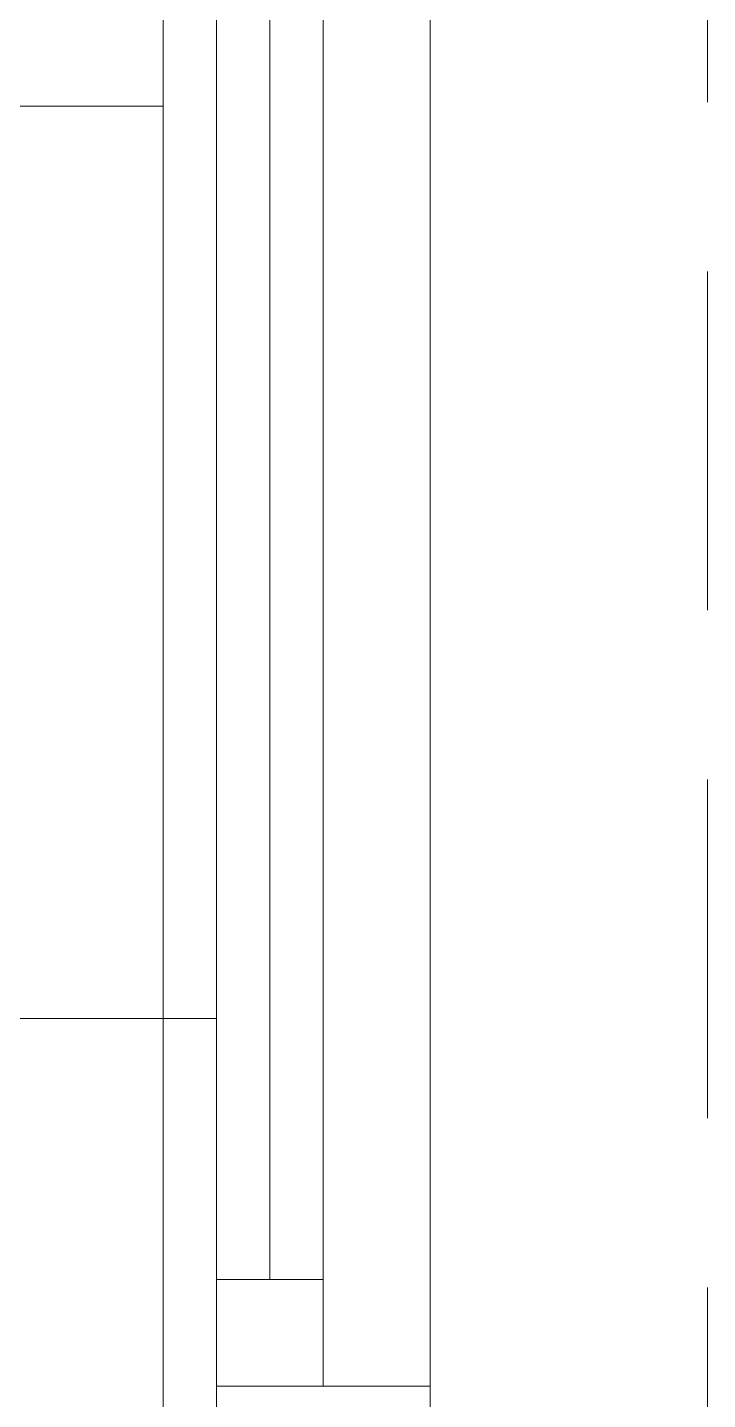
# Model space of a CAD drawing. Header units: inches. Extents: x -246178 to 57169, y -29325 to 19878.
# Drawn here: x 48729 to 49048, y 5821 to 6464 of the extents above; entities that cross this region are included whole.
import ezdxf

# ---------------------------------------------------------------- set-up
doc = ezdxf.new("R2010")
doc.units = ezdxf.units.IN
doc.header["$LTSCALE"] = 25
doc.header["$MEASUREMENT"] = 0
doc.linetypes.add('00-Ground Floor$0$HIDDEN', pattern=[9.525, 6.35, -3.175])
doc.linetypes.add('DASHDOT', pattern=[25.4, 12.7, -6.35, 0, -6.35])
doc.layers.get('0').update_dxf_attribs({"color": 8})
for name, color, linetype, lineweight in [('00-Ground Floor$0$Aluminum', 251, 'Continuous', 5), ('00-Ground Floor$0$Frame', 252, 'Continuous', 9), ('00-Ground Floor$0$LOADING', 253, 'Continuous', 5), ('00-Ground Floor$0$NEW Wall', 166, 'Continuous', 5), ('00-Ground Floor$0$Proj', 251, 'Continuous', 5), ('E-LITE-CLNG-CNDT', 6, 'DASHDOT', 35)]:
    doc.layers.add(name, color=color, linetype=linetype, lineweight=lineweight)

# ---------------------------------------------------------------- blocks, each defined once
blk = doc.blocks.new('00-Ground Floor$0$GF21042A-P')
for p, q in [((1.4, 0), (1.4, 0.75)), ((0, 0), (1.4, 0))]:
    blk.add_line(p, q)
blk = doc.blocks.new('*X66')
at = {"color": 0}
for p, q in [((5, 3), (5, 3)), ((5, 3), (5, 3)), ((5, 3), (5, 3)), ((5, 3), (5, 3)), ((5, 3), (5, 3)), ((5, 3), (5, 3)), ((5, 3), (5, 3)), ((5, 3), (5, 3)), ((5, 3), (5, 3)), ((5, 3), (5, 3)), ((5, 3), (5, 3)), ((5, 3), (5, 3)), ((5, 3), (5, 3)), ((5, 3), (5, 3)), ((5, 3), (5, 3)), ((5, 3), (5, 3)), ((5, 3), (5, 3)), ((5, 3), (5, 3)), ((5, 3), (5, 3)), ((5, 3), (5, 3)), ((5, 3), (5, 3)), ((5, 3), (5, 3)), ((5, 3), (5, 3)), ((5, 3), (5, 3)), ((5, 3), (5, 3)), ((5, 3), (5, 3)), ((5, 3), (5, 3)), ((5, 3), (5, 3)), ((5, 3), (5, 3)), ((5, 3), (5, 3)), ((5, 3), (5, 3)), ((5, 3), (5, 3)), ((5, 3), (5, 3)), ((5, 3), (5, 3)), ((5, 3), (5, 3)), ((5, 3), (5, 3)), ((5, 3), (5, 3)), ((5, 3), (5, 3)), ((5, 3), (5, 3)), ((5, 3), (5, 3)), ((5, 3), (5, 3)), ((5, 3), (5, 3)), ((5, 3), (5, 3)), ((5, 3), (5, 3)), ((5, 3), (5, 3)), ((5, 3), (5, 3)), ((5, 3), (5, 3)), ((5, 3), (5, 3)), ((5, 3), (5, 3)), ((5, 3), (5, 3)), ((5, 3), (5, 3)), ((5, 3), (5, 3)), ((5, 3), (5, 3)), ((5, 3), (5, 3)), ((5, 3), (5, 3)), ((5, 3), (5, 3)), ((5, 3), (5, 3)), ((5, 3), (5, 3)), ((5, 3), (5, 3)), ((5, 3), (5, 3)), ((5, 3), (5, 3)), ((5, 3), (5, 3)), ((5, 3), (5, 3)), ((5, 3), (5, 3)), ((5, 3), (5, 3)), ((5, 3), (5, 3)), ((6, 3), (5, 3)), ((5, 3), (5, 3)), ((6, 3), (5, 3)), ((5, 3), (5, 3)), ((6, 3), (5, 3)), ((5, 3), (5, 3)), ((6, 3), (5, 3)), ((5, 3), (5, 3)), ((5, 3), (5, 3)), ((5, 3), (5, 3)), ((5, 3), (5, 3)), ((5, 3), (5, 3)), ((5, 3), (5, 3)), ((5, 3), (5, 3)), ((5, 3), (5, 3)), ((5, 3), (5, 3)), ((5, 3), (5, 3)), ((5, 3), (5, 3)), ((5, 3), (5, 3)), ((5, 3), (5, 3)), ((5, 3), (5, 3)), ((5, 3), (5, 3)), ((5, 3), (5, 3)), ((5, 3), (5, 3)), ((5, 3), (5, 3)), ((5, 3), (5, 3)), ((5, 3), (5, 3)), ((5, 3), (5, 3)), ((5, 3), (5, 3)), ((5, 3), (5, 3)), ((6, 3), (6, 3)), ((6, 3), (6, 3)), ((6, 3), (6, 3)), ((6, 3), (6, 3)), ((6, 3), (6, 3)), ((6, 3), (6, 3)), ((6, 3), (6, 3)), ((6, 3), (6, 3)), ((6, 3), (6, 3)), ((6, 3), (6, 3)), ((6, 3), (6, 3)), ((6, 3), (6, 3)), ((6, 3), (6, 3)), ((6, 3), (6, 3)), ((6, 3), (6, 3)), ((6, 3), (6, 3)), ((6, 3), (6, 3)), ((6, 3), (6, 3)), ((6, 3), (6, 3)), ((6, 3), (6, 3)), ((6, 3), (6, 3)), ((6, 3), (6, 3)), ((6, 3), (6, 3)), ((6, 3), (6, 3)), ((6, 3), (6, 3)), ((6, 3), (6, 3)), ((6, 3), (6, 3)), ((6, 3), (6, 3)), ((6, 3), (6, 3)), ((6, 3), (6, 3)), ((6, 3), (6, 3)), ((6, 3), (6, 3)), ((6, 3), (6, 3)), ((6, 3), (6, 3)), ((6, 3), (6, 3)), ((6, 3), (6, 3)), ((6, 3), (6, 3)), ((6, 3), (6, 3)), ((6, 3), (6, 3)), ((6, 3), (6, 3)), ((6, 3), (6, 3)), ((6, 3), (6, 3)), ((6, 3), (6, 3)), ((6, 3), (6, 3)), ((6, 3), (6, 3)), ((6, 3), (6, 3)), ((6, 3), (6, 3)), ((6, 3), (6, 3)), ((6, 3), (6, 3)), ((6, 3), (6, 3)), ((6, 3), (6, 3)), ((6, 3), (6, 3)), ((6, 3), (6, 3)), ((6, 3), (6, 3)), ((6, 3), (6, 3)), ((6, 3), (6, 3)), ((6, 3), (6, 3)), ((6, 3), (6, 3)), ((6, 3), (6, 3)), ((6, 3), (6, 3)), ((6, 3), (6, 3)), ((6, 3), (6, 3)), ((6, 3), (6, 3)), ((6, 3), (6, 3)), ((6, 3), (6, 3)), ((6, 3), (6, 3)), ((6, 3), (6, 3)), ((6, 3), (6, 3)), ((6, 3), (6, 3)), ((6, 3), (6, 3)), ((6, 3), (6, 3)), ((6, 3), (6, 3)), ((6, 3), (6, 3)), ((6, 3), (6, 3)), ((6, 3), (6, 3)), ((6, 3), (6, 3)), ((6, 3), (6, 3)), ((6, 3), (6, 3)), ((6, 3), (6, 3)), ((6, 3), (6, 3)), ((6, 3), (6, 3)), ((6, 3), (6, 3)), ((6, 3), (6, 3)), ((6, 3), (6, 3)), ((6, 3), (6, 3)), ((6, 3), (6, 3)), ((6, 3), (6, 3)), ((6, 3), (6, 3)), ((6, 3), (6, 3)), ((6, 3), (6, 3)), ((6, 3), (6, 3)), ((6, 3), (6, 3)), ((6, 3), (6, 3)), ((6, 3), (6, 3)), ((6, 3), (6, 3)), ((6, 3), (6, 3)), ((6, 3), (6, 3)), ((6, 3), (6, 3)), ((6, 3), (6, 3)), ((6, 3), (6, 3)), ((6, 3), (6, 3)), ((6, 3), (6, 3)), ((6, 3), (6, 3)), ((6, 3), (6, 3)), ((6, 3), (6, 3)), ((6, 3), (6, 3)), ((6, 3), (6, 3)), ((6, 3), (6, 3)), ((6, 3), (6, 3)), ((6, 3), (6, 3)), ((6, 3), (6, 3)), ((6, 3), (6, 3)), ((6, 3), (6, 3)), ((6, 3), (6, 3)), ((6, 3), (6, 3)), ((6, 3), (6, 3)), ((6, 3), (6, 3)), ((6, 3), (6, 3)), ((6, 3), (6, 3)), ((6, 3), (6, 3)), ((6, 3), (6, 3)), ((6, 3), (6, 3)), ((6, 3), (6, 3)), ((6, 3), (6, 3)), ((6, 3), (6, 3)), ((6, 3), (6, 3)), ((6, 3), (6, 3)), ((6, 3), (6, 3)), ((6, 3), (6, 3)), ((6, 3), (6, 3)), ((6, 3), (6, 3)), ((6, 3), (6, 3)), ((6, 3), (6, 3)), ((6, 3), (6, 3)), ((6, 3), (6, 3)), ((6, 3), (6, 3)), ((6, 3), (6, 3)), ((6, 3), (6, 3)), ((6, 3), (6, 3)), ((6, 3), (6, 3)), ((6, 3), (6, 3)), ((6, 3), (6, 3)), ((6, 3), (6, 3)), ((6, 3), (6, 3)), ((6, 3), (6, 3)), ((6, 3), (6, 3)), ((6, 3), (6, 3)), ((6, 3), (6, 3)), ((6, 3), (6, 3)), ((6, 3), (6, 3)), ((6, 3), (6, 3)), ((6, 3), (6, 3)), ((6, 3), (6, 3)), ((6, 3), (6, 3)), ((6, 3), (6, 3)), ((6, 3), (6, 3)), ((6, 3), (6, 3)), ((6, 3), (6, 3)), ((6, 3), (6, 3)), ((6, 3), (6, 3)), ((6, 3), (6, 3)), ((6, 3), (6, 3)), ((6, 3), (6, 3)), ((6, 3), (6, 3)), ((6, 3), (6, 3)), ((6, 3), (6, 3)), ((6, 3), (6, 3)), ((6, 3), (6, 3)), ((6, 3), (6, 3)), ((6, 3), (6, 3)), ((6, 3), (6, 3)), ((6, 3), (6, 3)), ((6, 3), (6, 3)), ((6, 3), (6, 3)), ((6, 3), (6, 3)), ((6, 3), (6, 3)), ((6, 3), (6, 3)), ((6, 3), (6, 3)), ((6, 3), (6, 3)), ((6, 3), (6, 3)), ((6, 3), (6, 3)), ((6, 3), (6, 3)), ((6, 3), (6, 3)), ((6, 3), (6, 3)), ((6, 3), (6, 3)), ((6, 3), (6, 3)), ((6, 3), (6, 3)), ((6, 3), (6, 3)), ((6, 3), (6, 3)), ((6, 3), (6, 3)), ((6, 3), (6, 3)), ((6, 3), (6, 3)), ((6, 3), (6, 3)), ((6, 3), (6, 3)), ((6, 3), (6, 3)), ((6, 3), (6, 3)), ((6, 3), (6, 3)), ((6, 3), (6, 3)), ((6, 3), (6, 3)), ((6, 3), (6, 3)), ((6, 3), (6, 3)), ((6, 3), (6, 3)), ((6, 3), (6, 3)), ((6, 3), (6, 3)), ((6, 3), (5, 3)), ((6, 3), (5, 3)), ((6, 3), (5, 3)), ((6, 3), (5, 3)), ((6, 3), (5, 3)), ((6, 3), (6, 3)), ((6, 3), (6, 3)), ((6, 3), (6, 3)), ((6, 3), (6, 3)), ((6, 3), (6, 3)), ((6, 3), (6, 3)), ((6, 3), (6, 3)), ((6, 3), (6, 3)), ((6, 3), (6, 3)), ((6, 3), (6, 3)), ((6, 3), (6, 3)), ((6, 3), (6, 3)), ((6, 3), (6, 3)), ((6, 3), (6, 3)), ((6, 3), (6, 3)), ((6, 3), (6, 3)), ((6, 3), (6, 3)), ((6, 3), (6, 3)), ((6, 3), (6, 3)), ((6, 3), (6, 3)), ((6, 3), (6, 3)), ((6, 3), (6, 3)), ((6, 3), (6, 3)), ((6, 3), (6, 3)), ((6, 3), (6, 3)), ((6, 3), (6, 3)), ((6, 3), (6, 3)), ((6, 3), (6, 3)), ((6, 3), (6, 3)), ((6, 3), (6, 3)), ((6, 3), (6, 3)), ((6, 3), (6, 3)), ((6, 3), (6, 3)), ((6, 3), (6, 3)), ((6, 3), (6, 3)), ((6, 3), (6, 3)), ((6, 3), (6, 3)), ((6, 3), (6, 3)), ((6, 3), (6, 3)), ((6, 3), (6, 3)), ((6, 3), (6, 3)), ((6, 3), (6, 3)), ((6, 3), (6, 3)), ((6, 3), (6, 3)), ((6, 3), (6, 3)), ((6, 3), (6, 3)), ((6, 3), (6, 3)), ((6, 3), (6, 3)), ((6, 3), (6, 3)), ((6, 3), (6, 3)), ((6, 3), (6, 3)), ((6, 3), (6, 3)), ((6, 3), (6, 3)), ((6, 3), (6, 3)), ((6, 3), (6, 3)), ((6, 3), (6, 3)), ((6, 3), (6, 3)), ((6, 3), (6, 3)), ((6, 3), (6, 3)), ((6, 3), (6, 3)), ((6, 3), (6, 3)), ((6, 3), (6, 3)), ((6, 3), (6, 3)), ((6, 3), (6, 3)), ((6, 3), (6, 3)), ((6, 3), (6, 3)), ((6, 3), (6, 3)), ((6, 3), (6, 3)), ((6, 3), (6, 3)), ((6, 3), (6, 3)), ((6, 3), (6, 3)), ((6, 3), (6, 3)), ((6, 3), (6, 3)), ((6, 3), (6, 3)), ((6, 3), (6, 3)), ((6, 3), (6, 3)), ((6, 3), (6, 3)), ((6, 3), (6, 3)), ((6, 3), (6, 3)), ((6, 3), (6, 3)), ((6, 3), (6, 3)), ((6, 3), (6, 3)), ((6, 3), (6, 3)), ((6, 3), (6, 3)), ((6, 3), (6, 3)), ((6, 3), (6, 3)), ((6, 3), (6, 3)), ((6, 3), (6, 3)), ((6, 3), (6, 3)), ((6, 3), (6, 3)), ((6, 3), (6, 3)), ((6, 3), (6, 3)), ((6, 3), (6, 3)), ((6, 3), (6, 3)), ((6, 3), (6, 3)), ((6, 3), (6, 3)), ((6, 3), (6, 3)), ((6, 3), (6, 3)), ((6, 3), (6, 3)), ((6, 3), (6, 3)), ((6, 3), (6, 3)), ((6, 3), (6, 3)), ((6, 3), (6, 3)), ((6, 3), (6, 3)), ((6, 3), (6, 3)), ((6, 3), (6, 3)), ((6, 3), (6, 3)), ((6, 3), (6, 3)), ((6, 3), (6, 3)), ((6, 3), (6, 3)), ((6, 3), (6, 3)), ((6, 3), (6, 3)), ((6, 3), (6, 3)), ((6, 3), (6, 3)), ((6, 3), (6, 3)), ((6, 3), (6, 3)), ((6, 3), (6, 3)), ((6, 3), (6, 3)), ((6, 3), (6, 3)), ((6, 3), (6, 3)), ((6, 3), (6, 3)), ((6, 3), (6, 3)), ((6, 3), (6, 3)), ((6, 3), (6, 3)), ((6, 3), (6, 3)), ((6, 3), (6, 3)), ((6, 3), (6, 3)), ((6, 3), (6, 3)), ((6, 3), (6, 3)), ((6, 3), (6, 3)), ((6, 3), (6, 3)), ((6, 3), (6, 3)), ((6, 3), (6, 3)), ((6, 3), (6, 3)), ((6, 3), (6, 3)), ((6, 3), (6, 3)), ((6, 3), (6, 3)), ((6, 3), (6, 3)), ((6, 3), (6, 3)), ((6, 3), (6, 3)), ((6, 3), (6, 3)), ((6, 3), (6, 3)), ((6, 3), (6, 3)), ((6, 3), (6, 3)), ((6, 3), (6, 3)), ((6, 3), (6, 3)), ((6, 3), (6, 3)), ((6, 3), (6, 3)), ((6, 3), (6, 3)), ((6, 3), (6, 3)), ((6, 3), (6, 3)), ((6, 3), (6, 3)), ((6, 3), (6, 3)), ((6, 3), (6, 3)), ((6, 3), (6, 3)), ((6, 3), (6, 3)), ((6, 3), (6, 3)), ((6, 3), (6, 3)), ((6, 3), (6, 3)), ((6, 3), (6, 3)), ((6, 3), (6, 3)), ((6, 3), (6, 3)), ((6, 3), (6, 3)), ((6, 3), (6, 3)), ((6, 3), (6, 3)), ((6, 3), (6, 3)), ((6, 3), (6, 3)), ((6, 3), (6, 3)), ((6, 3), (6, 3)), ((6, 3), (6, 3)), ((6, 3), (6, 3)), ((6, 3), (6, 3)), ((6, 3), (6, 3)), ((6, 3), (6, 3)), ((6, 3), (6, 3)), ((6, 3), (6, 3)), ((6, 3), (6, 3)), ((6, 3), (6, 3)), ((6, 3), (6, 3)), ((6, 3), (6, 3)), ((6, 3), (6, 3)), ((6, 3), (6, 3)), ((6, 3), (6, 3)), ((6, 3), (6, 3)), ((6, 3), (6, 3)), ((6, 3), (6, 3)), ((6, 3), (6, 3)), ((6, 3), (6, 3)), ((6, 3), (6, 3)), ((6, 3), (6, 3)), ((6, 3), (6, 3)), ((6, 3), (6, 3)), ((6, 3), (6, 3)), ((6, 3), (6, 3)), ((6, 3), (6, 3)), ((6, 3), (6, 3)), ((6, 3), (6, 3)), ((6, 3), (6, 3)), ((6, 3), (6, 3)), ((6, 3), (6, 3)), ((6, 3), (6, 3)), ((6, 3), (6, 3)), ((6, 3), (6, 3)), ((6, 3), (6, 3)), ((6, 3), (6, 3)), ((6, 3), (6, 3)), ((6, 3), (6, 3)), ((6, 3), (6, 3)), ((6, 3), (6, 3)), ((6, 3), (6, 3)), ((6, 3), (6, 3)), ((6, 3), (6, 3)), ((6, 3), (6, 3)), ((6, 3), (6, 3)), ((6, 3), (6, 3)), ((6, 3), (6, 3)), ((6, 3), (6, 3)), ((6, 3), (6, 3)), ((6, 3), (6, 3)), ((6, 3), (6, 3)), ((6, 3), (6, 3)), ((6, 3), (6, 3)), ((6, 3), (6, 3)), ((6, 3), (6, 3)), ((6, 3), (6, 3)), ((6, 3), (6, 3)), ((6, 3), (6, 3)), ((6, 3), (6, 3)), ((6, 3), (6, 3)), ((6, 3), (6, 3)), ((6, 3), (6, 3)), ((6, 3), (6, 3)), ((6, 3), (6, 3)), ((6, 3), (6, 3)), ((6, 3), (6, 3)), ((6, 3), (6, 3)), ((6, 3), (6, 3)), ((6, 3), (6, 3)), ((6, 3), (6, 3)), ((6, 3), (6, 3)), ((6, 3), (6, 3)), ((6, 3), (6, 3)), ((6, 3), (6, 3)), ((6, 3), (6, 3)), ((6, 3), (6, 3)), ((6, 3), (6, 3)), ((6, 3), (6, 3)), ((6, 3), (6, 3)), ((6, 3), (6, 3)), ((6, 3), (6, 3)), ((6, 3), (6, 3)), ((6, 3), (6, 3)), ((6, 3), (6, 3)), ((6, 3), (6, 3)), ((6, 3), (6, 3)), ((6, 3), (6, 3)), ((6, 3), (6, 3)), ((6, 3), (6, 3)), ((6, 3), (6, 3)), ((6, 3), (6, 3)), ((6, 3), (6, 3)), ((6, 3), (6, 3)), ((6, 3), (6, 3)), ((6, 3), (6, 3)), ((6, 3), (6, 3)), ((6, 3), (6, 3)), ((6, 3), (6, 3)), ((6, 3), (6, 3)), ((6, 3), (6, 3)), ((6, 3), (6, 3)), ((6, 3), (6, 3)), ((6, 3), (6, 3)), ((6, 3), (6, 3)), ((6, 3), (6, 3)), ((6, 3), (6, 3)), ((6, 3), (6, 3)), ((6, 3), (6, 3)), ((6, 3), (6, 3)), ((6, 3), (6, 3)), ((6, 3), (6, 3)), ((6, 3), (6, 3)), ((6, 3), (6, 3)), ((6, 3), (6, 3)), ((6, 3), (6, 3)), ((6, 3), (6, 3)), ((6, 3), (6, 3)), ((6, 3), (6, 3)), ((6, 3), (6, 3)), ((6, 3), (6, 3)), ((6, 3), (6, 3)), ((6, 3), (6, 3)), ((6, 3), (6, 3)), ((6, 3), (6, 3)), ((6, 3), (6, 3)), ((6, 3), (6, 3)), ((6, 3), (6, 3)), ((6, 3), (6, 3)), ((6, 3), (6, 3)), ((6, 3), (6, 3)), ((6, 3), (6, 3)), ((6, 3), (6, 3)), ((6, 3), (6, 3)), ((6, 3), (6, 3)), ((6, 3), (6, 3)), ((6, 3), (6, 3)), ((6, 3), (6, 3)), ((6, 3), (6, 3)), ((6, 3), (6, 3)), ((6, 3), (6, 3)), ((6, 3), (6, 3)), ((6, 3), (6, 3)), ((6, 3), (6, 3)), ((6, 3), (6, 3)), ((6, 3), (6, 3)), ((6, 3), (6, 3)), ((6, 3), (6, 3)), ((6, 3), (6, 3))]:
    blk.add_line(p, q, dxfattribs=at)
blk = doc.blocks.new('*X67')
at = {"color": 0}
for p, q in [((13, 1), (13, 1)), ((13, 1), (13, 1)), ((13, 1), (13, 1)), ((13, 1), (13, 1)), ((13, 1), (13, 1)), ((13, 1), (13, 1)), ((13, 1), (13, 1)), ((13, 1), (13, 1)), ((13, 1), (13, 1)), ((13, 1), (13, 1)), ((13, 1), (13, 1)), ((13, 1), (13, 1)), ((13, 1), (13, 1)), ((13, 1), (13, 1)), ((13, 1), (13, 1)), ((13, 1), (14, 1)), ((13, 1), (14, 1)), ((13, 1), (14, 1)), ((13, 1), (13, 1)), ((13, 1), (13, 1)), ((13, 1), (13, 1)), ((13, 1), (13, 1)), ((13, 1), (13, 1)), ((13, 1), (13, 1)), ((13, 1), (13, 1)), ((13, 1), (13, 1)), ((13, 1), (13, 1)), ((13, 1), (13, 1)), ((13, 1), (13, 1)), ((13, 1), (13, 1)), ((13, 1), (13, 1)), ((13, 1), (13, 1)), ((13, 1), (13, 1)), ((13, 1), (13, 1)), ((13, 1), (13, 1)), ((13, 1), (13, 1)), ((13, 1), (13, 1)), ((13, 1), (13, 1)), ((13, 1), (13, 1)), ((13, 1), (13, 1)), ((13, 1), (13, 1)), ((13, 1), (13, 1)), ((13, 1), (13, 1)), ((13, 1), (13, 1)), ((13, 1), (13, 1)), ((13, 1), (13, 1)), ((13, 1), (13, 1)), ((13, 1), (13, 1)), ((13, 1), (13, 1)), ((13, 1), (13, 1)), ((13, 1), (13, 1)), ((13, 1), (13, 1)), ((13, 1), (13, 1)), ((13, 1), (13, 1)), ((13, 1), (13, 1)), ((13, 1), (13, 1)), ((13, 1), (13, 1)), ((13, 1), (13, 1)), ((13, 1), (13, 1)), ((13, 1), (13, 1)), ((13, 1), (13, 1)), ((13, 1), (13, 1)), ((13, 1), (13, 1)), ((13, 1), (13, 1)), ((13, 1), (13, 1)), ((13, 1), (13, 1)), ((13, 1), (13, 1)), ((13, 1), (13, 1)), ((13, 1), (13, 1)), ((13, 1), (13, 1)), ((13, 1), (13, 1)), ((13, 1), (13, 1)), ((13, 1), (13, 1)), ((13, 1), (13, 1)), ((13, 1), (13, 1)), ((13, 1), (13, 1)), ((13, 1), (13, 1)), ((13, 1), (13, 1)), ((13, 1), (13, 1)), ((13, 1), (13, 1)), ((13, 1), (13, 1)), ((13, 1), (13, 1)), ((13, 1), (13, 1)), ((13, 1), (13, 1)), ((13, 1), (13, 1)), ((13, 1), (13, 1)), ((13, 1), (13, 1)), ((13, 1), (13, 1)), ((13, 1), (13, 1)), ((13, 1), (13, 1)), ((13, 1), (13, 1)), ((13, 1), (13, 1)), ((13, 1), (13, 1)), ((13, 1), (13, 1)), ((13, 1), (13, 1)), ((13, 1), (13, 1)), ((13, 1), (13, 1)), ((13, 1), (13, 1)), ((13, 1), (13, 1)), ((13, 1), (13, 1)), ((13, 1), (13, 1)), ((13, 1), (13, 1)), ((13, 1), (13, 1)), ((13, 1), (13, 1)), ((13, 1), (13, 1)), ((13, 1), (13, 1)), ((13, 1), (13, 1)), ((13, 1), (13, 1)), ((13, 1), (13, 1)), ((13, 1), (13, 1)), ((13, 1), (13, 1)), ((13, 1), (13, 1)), ((13, 1), (13, 1)), ((13, 1), (13, 1)), ((13, 1), (13, 1)), ((13, 1), (13, 1)), ((13, 1), (13, 1)), ((13, 1), (13, 1)), ((13, 1), (13, 1)), ((13, 1), (13, 1)), ((13, 1), (13, 1)), ((13, 1), (13, 1)), ((13, 1), (13, 1)), ((13, 1), (14, 1)), ((13, 0), (13, 0)), ((13, 0), (13, 0)), ((13, 0), (13, 0)), ((13, 0), (13, 0)), ((13, 0), (13, 0)), ((13, 0), (13, 0)), ((13, 0), (13, 0)), ((13, 0), (13, 0)), ((13, 0), (13, 0)), ((13, 0), (13, 0)), ((13, 0), (13, 0)), ((13, 0), (13, 0)), ((13, 0), (13, 0)), ((13, 0), (13, 0)), ((13, 0), (13, 0)), ((13, 0), (13, 0)), ((13, 0), (13, 0)), ((13, 0), (13, 0)), ((13, 0), (13, 0)), ((13, 0), (13, 0)), ((13, 0), (13, 0)), ((13, 0), (13, 0)), ((13, 0), (13, 0)), ((13, 0), (13, 0)), ((13, 0), (13, 0)), ((13, 0), (13, 0)), ((13, 0), (13, 0)), ((13, 0), (13, 0)), ((13, 0), (13, 0)), ((13, 0), (13, 0)), ((13, 0), (13, 0)), ((13, 0), (13, 0)), ((13, 0), (13, 0)), ((13, 0), (13, 0)), ((13, 0), (13, 0)), ((13, 0), (13, 0)), ((13, 0), (13, 0)), ((13, 0), (13, 0)), ((13, 0), (13, 0)), ((13, 0), (13, 0)), ((13, 0), (13, 0)), ((13, 0), (13, 0)), ((13, 0), (13, 0)), ((13, 0), (13, 0)), ((13, 0), (13, 0)), ((13, 0), (13, 0)), ((13, 0), (13, 0)), ((13, 0), (13, 0)), ((13, 0), (14, 0)), ((13, 0), (14, 0)), ((13, 0), (13, 0)), ((13, 0), (14, 0)), ((14, 1), (14, 1)), ((14, 1), (14, 1)), ((14, 1), (14, 1)), ((14, 1), (14, 1)), ((14, 1), (14, 1)), ((14, 1), (14, 1)), ((14, 1), (14, 1)), ((14, 1), (14, 1)), ((14, 1), (14, 1)), ((14, 1), (14, 1)), ((14, 1), (14, 1)), ((14, 1), (14, 1)), ((14, 1), (14, 1)), ((14, 1), (14, 1)), ((14, 1), (14, 1)), ((14, 1), (14, 1)), ((14, 1), (14, 1)), ((14, 1), (14, 1)), ((14, 1), (14, 1)), ((14, 1), (14, 1)), ((14, 1), (14, 1)), ((14, 1), (14, 1)), ((14, 1), (14, 1)), ((14, 1), (14, 1)), ((14, 1), (14, 1)), ((14, 1), (14, 1)), ((14, 1), (14, 1)), ((14, 1), (14, 1)), ((14, 1), (14, 1)), ((14, 1), (14, 1)), ((14, 1), (14, 1)), ((14, 1), (14, 1)), ((14, 1), (14, 1)), ((14, 1), (14, 1)), ((14, 1), (14, 1)), ((14, 1), (14, 1)), ((14, 1), (14, 1)), ((14, 1), (14, 1)), ((14, 1), (14, 1)), ((14, 1), (14, 1)), ((14, 1), (14, 1)), ((14, 1), (14, 1)), ((14, 1), (14, 1)), ((14, 1), (14, 1)), ((14, 1), (14, 1)), ((14, 1), (14, 1)), ((14, 1), (14, 1)), ((14, 1), (14, 1)), ((14, 1), (14, 1)), ((14, 1), (14, 1)), ((14, 1), (14, 1)), ((14, 1), (14, 1)), ((14, 1), (14, 1)), ((14, 1), (14, 1)), ((14, 1), (14, 1)), ((14, 1), (14, 1)), ((14, 1), (14, 1)), ((14, 1), (14, 1)), ((14, 1), (14, 1)), ((14, 1), (14, 1)), ((14, 1), (14, 1)), ((14, 1), (14, 1)), ((14, 1), (14, 1)), ((14, 1), (14, 1)), ((14, 1), (14, 1)), ((14, 1), (14, 1)), ((14, 1), (14, 1)), ((14, 1), (14, 1)), ((14, 1), (14, 1)), ((14, 1), (14, 1)), ((14, 1), (14, 1)), ((14, 1), (14, 1)), ((14, 1), (14, 1)), ((14, 1), (14, 1)), ((14, 1), (14, 1)), ((14, 1), (14, 1)), ((14, 1), (14, 1)), ((14, 1), (14, 1)), ((14, 1), (14, 1)), ((14, 1), (14, 1)), ((14, 1), (14, 1)), ((14, 1), (14, 1)), ((14, 1), (14, 1)), ((14, 1), (14, 1)), ((14, 1), (14, 1)), ((14, 1), (14, 1)), ((14, 1), (14, 1)), ((14, 1), (14, 1)), ((14, 1), (14, 1)), ((14, 1), (14, 1)), ((14, 1), (14, 1)), ((14, 1), (14, 1)), ((14, 1), (14, 1)), ((14, 1), (14, 1)), ((14, 0), (14, 0)), ((14, 0), (14, 0)), ((14, 0), (14, 0)), ((14, 0), (14, 0)), ((14, 0), (14, 0)), ((14, 0), (14, 0)), ((14, 0), (14, 0)), ((14, 0), (14, 0)), ((14, 0), (14, 0)), ((14, 0), (14, 0)), ((14, 0), (14, 0)), ((14, 0), (14, 0)), ((14, 0), (14, 0)), ((14, 0), (14, 0)), ((14, 0), (14, 0)), ((14, 0), (14, 0)), ((14, 0), (14, 0)), ((14, 0), (14, 0)), ((14, 0), (14, 0)), ((14, 0), (14, 0)), ((14, 0), (14, 0)), ((14, 0), (14, 0)), ((14, 0), (14, 0)), ((14, 0), (14, 0)), ((14, 0), (14, 0)), ((14, 0), (14, 0)), ((14, 0), (14, 0)), ((14, 0), (14, 0)), ((14, 0), (14, 0)), ((14, 0), (14, 0)), ((14, 0), (14, 0)), ((14, 0), (14, 0)), ((14, 0), (14, 0)), ((14, 0), (14, 0)), ((14, 0), (14, 0)), ((14, 0), (14, 0)), ((14, 0), (14, 0)), ((14, 0), (14, 0)), ((14, 0), (14, 0)), ((14, 0), (14, 0)), ((14, 0), (14, 0)), ((14, 0), (14, 0)), ((14, 0), (14, 0)), ((14, 0), (14, 0)), ((14, 0), (14, 0)), ((14, 0), (14, 0)), ((14, 0), (14, 0)), ((14, 0), (14, 0)), ((13, 0), (13, 0)), ((13, 0), (14, 0)), ((13, 0), (13, 0)), ((13, 0), (14, 0)), ((13, 0), (13, 0)), ((13, 0), (14, 0)), ((13, 0), (13, 0)), ((13, 0), (13, 0)), ((13, 0), (13, 0)), ((13, 0), (13, 0)), ((13, 0), (14, 0)), ((13, 0), (13, 0)), ((13, 0), (14, 0)), ((13, 0), (13, 0)), ((13, 0), (14, 0)), ((13, 0), (13, 0)), ((13, 0), (14, 0)), ((13, 0), (13, 0)), ((13, 0), (14, 0)), ((13, 0), (13, 0)), ((13, 0), (14, 0)), ((13, 0), (13, 0)), ((13, 0), (14, 0)), ((13, 0), (13, 0)), ((13, 0), (13, 0)), ((13, 0), (13, 0)), ((13, 0), (14, 0)), ((13, 0), (13, 0)), ((13, 0), (14, 0)), ((13, 0), (13, 0)), ((13, 0), (14, 0)), ((13, 0), (13, 0)), ((13, 0), (14, 0)), ((13, 0), (13, 0)), ((13, 0), (13, 0)), ((13, 0), (13, 0)), ((13, 0), (13, 0)), ((13, 0), (13, 0)), ((13, 0), (13, 0)), ((13, 0), (13, 0)), ((13, 0), (13, 0)), ((13, 0), (13, 0)), ((13, 0), (13, 0)), ((13, 0), (13, 0)), ((13, 0), (13, 0)), ((13, 0), (13, 0)), ((13, 0), (13, 0)), ((13, 0), (13, 0)), ((13, 0), (13, 0)), ((13, 0), (13, 0)), ((13, 0), (13, 0)), ((13, 0), (13, 0)), ((13, 0), (13, 0)), ((13, 0), (13, 0)), ((13, 0), (13, 0)), ((13, 0), (13, 0)), ((13, 0), (13, 0)), ((13, 0), (13, 0)), ((13, 0), (13, 0)), ((13, 0), (13, 0)), ((13, 0), (13, 0)), ((13, 0), (13, 0)), ((13, 0), (13, 0)), ((13, 0), (13, 0)), ((13, -1), (13, -1)), ((13, -1), (13, -1)), ((13, -1), (13, -1)), ((13, -1), (13, -1)), ((13, -1), (13, -1)), ((13, -1), (14, -1)), ((13, -1), (13, -1)), ((14, 0), (14, 0)), ((14, 0), (14, 0)), ((14, 0), (14, 0)), ((14, 0), (14, 0)), ((14, 0), (14, 0)), ((14, 0), (14, 0)), ((14, 0), (14, 0)), ((14, 0), (14, 0)), ((14, 0), (14, 0)), ((14, 0), (14, 0)), ((14, 0), (14, 0)), ((14, 0), (14, 0)), ((14, 0), (14, 0)), ((14, 0), (14, 0)), ((14, 0), (14, 0)), ((13, 0), (14, 0)), ((14, 0), (14, 0)), ((14, 0), (14, 0)), ((14, 0), (14, 0)), ((14, 0), (14, 0)), ((14, 0), (14, 0)), ((14, 0), (14, 0)), ((14, 0), (14, 0)), ((14, 0), (14, 0)), ((14, 0), (14, 0)), ((14, 0), (14, 0)), ((14, 0), (14, 0)), ((14, 0), (14, 0)), ((14, 0), (14, 0)), ((14, 0), (14, 0)), ((14, 0), (14, 0)), ((14, 0), (14, 0)), ((14, 0), (14, 0)), ((14, 0), (14, 0)), ((14, 0), (14, 0)), ((14, 0), (14, 0)), ((14, 0), (14, 0)), ((14, 0), (14, 0)), ((14, 0), (14, 0)), ((14, 0), (14, 0)), ((14, 0), (14, 0)), ((14, 0), (14, 0)), ((14, 0), (14, 0)), ((14, 0), (14, 0)), ((14, 0), (14, 0)), ((14, 0), (14, 0)), ((14, 0), (14, 0)), ((14, 0), (14, 0)), ((14, 0), (14, 0)), ((14, 0), (14, 0)), ((14, -1), (14, -1)), ((14, -1), (14, -1)), ((14, -1), (14, -1)), ((14, -1), (14, -1)), ((14, -1), (14, -1))]:
    blk.add_line(p, q, dxfattribs=at)
blk = doc.blocks.new('00-Ground Floor$0$GF21046-P')
for p, q in [((0.4, 0.45), (-0.4, 0.45)), ((0.4, 0), (0.4, 0.45))]:
    blk.add_line(p, q)
for points in [[(0.4, 0.45), (0.4, 0.45), (0.4, 0.45), (0.4, 0.45), (0.4, 0.45), (0.4, 0.45), (0.4, 0.45), (0.4, 0.45), (0.4, 0.45), (0.4, 0.45), (0.4, 0.45), (0.4, 0.45), (0.4, 0.45), (0.4, 0.45), (0.4, 0.45), (0.4, 0.45), (0.4, 0.45), (0.4, 0.45), (0.4, 0.45), (0.4, 0.45), (0.4, 0.45), (0.4, 0.45), (0.4, 0.45), (0.4, 0.45), (0.4, 0.45), (0.4, 0.45), (0.4, 0.45), (0.4, 0.45), (0.4, 0.45), (0.4, 0.45), (0.4, 0.45), (0.4, 0.45), (0.4, 0.45), (0.4, 0.45), (0.4, 0.45), (0.4, 0.45), (0.4, 0.45), (0.4, 0.45), (0.4, 0.45), (0.4, 0.45), (0.4, 0.45), (0.4, 0.45), (0.4, 0.45), (0.4, 0.45), (0.4, 0.45), (0.4, 0.45), (0.4, 0.45), (0.4, 0.45), (0.4, 0.45), (0.4, 0.45), (0.4, 0.45), (0.4, 0.45), (0.4, 0.45), (0.4, 0.45), (0.4, 0.45), (0.4, 0.45), (0.4, 0.45), (0.4, 0.45), (0.4, 0.45), (0.4, 0.45), (0.4, 0.45), (0.4, 0.45), (0.4, 0.45), (0.4, 0.45), (0.4, 0.45), (0.4, 0.45), (0.4, 0.45), (0.4, 0.45), (0.4, 0.45), (0.4, 0.45), (0.4, 0.45), (0.4, 0.45), (0.4, 0.45), (0.4, 0.45), (0.4, 0.45), (0.4, 0.45), (0.4, 0.45), (0.4, 0.45), (0.4, 0.45), (0.4, 0.45), (0.4, 0.45), (0.4, 0.45), (0.4, 0.45), (0.4, 0.45), (0.4, 0.45), (0.4, 0.45), (0.4, 0.45), (0.4, 0.45), (0.4, 0.45), (0.4, 0.45), (0.4, 0.45), (0.4, 0.45), (0.4, 0.45), (0.4, 0.45), (0.4, 0.45), (0.4, 0.45), (0.4, 0.45), (0.4, 0.45), (0.4, 0.45), (0.4, 0.45), (0.4, 0.45), (0.4, 0.45), (0.4, 0.45), (0.4, 0.45), (0.4, 0.45), (0.4, 0.45), (0.4, 0.45), (0.4, 0.45), (0.4, 0.45), (0.4, 0.45), (0.4, 0.45), (0.4, 0.45), (0.4, 0.45), (0.4, 0.45), (0.4, 0.45), (0.4, 0.45), (0.4, 0.45), (0.4, 0.45), (0.4, 0.45), (0.4, 0.45), (0.4, 0.45), (0.4, 0.45), (0.4, 0.45), (0.4, 0.45), (0.4, 0.45), (0.4, 0.45), (0.4, 0.45), (0.4, 0.45), (0.4, 0.45), (0.4, 0.45), (0.4, 0.45), (0.4, 0.45), (0.4, 0.45), (0.4, 0.45), (0.4, 0.45), (0.4, 0.45), (0.4, 0.45), (0.4, 0.45), (0.4, 0.45), (0.4, 0.45), (0.4, 0.45), (0.4, 0.45), (0.4, 0.45), (0.4, 0.45), (0.4, 0.45), (0.4, 0.45), (0.4, 0.45), (0.4, 0.45), (0.4, 0.45), (0.4, 0.45), (0.4, 0.45), (0.4, 0.45), (0.4, 0.45), (0.4, 0.45), (0.4, 0.45), (0.4, 0.45), (0.4, 0.45), (0.4, 0.45), (0.4, 0.45), (0.4, 0.45), (0.4, 0.45), (0.4, 0.45), (0.4, 0.45), (0.4, 0.45), (0.4, 0.45), (0.4, 0.45), (0.4, 0.45), (0.4, 0.45), (0.4, 0.45), (0.4, 0.45), (0.4, 0.45), (0.4, 0.45), (0.4, 0.45), (0.4, 0.45), (0.4, 0.45), (0.4, 0.45), (0.4, 0.45), (0.4, 0.45), (0.4, 0.45), (0.4, 0.45), (0.4, 0.45), (0.4, 0.45), (0.4, 0.45), (0.4, 0.45), (0.4, 0.45), (0.4, 0.45), (0.4, 0.45), (0.4, 0.45), (0.4, 0.45), (0.4, 0.45), (0.4, 0.45), (0.4, 0.45), (0.4, 0.45), (0.4, 0.45), (0.4, 0.45), (0.4, 0.45), (0.4, 0.45), (0.4, 0.45), (0.4, 0.45), (0.4, 0.45), (0.4, 0.45), (0.4, 0.45), (0.4, 0.45), (0.4, 0.45), (0.4, 0.45), (0.4, 0.45), (0.4, 0.45), (0.4, 0.45), (0.4, 0.45), (0.4, 0.45), (0.4, 0.45), (0.4, 0.45), (0.4, 0.45), (0.4, 0.45), (0.4, 0.45), (0.4, 0.45), (0.4, 0.45), (0.4, 0.45), (0.4, 0.45)], [(0.4, 0.45), (0.4, 0.45), (0.4, 0.45), (0.4, 0.45), (0.4, 0.45), (0.4, 0.45), (0.4, 0.45), (0.4, 0.45), (0.4, 0.45), (0.4, 0.45), (0.4, 0.45), (0.4, 0.45), (0.4, 0.45), (0.4, 0.45), (0.4, 0.45), (0.4, 0.45), (0.4, 0.45), (0.4, 0.45), (0.4, 0.45), (0.4, 0.45), (0.4, 0.45), (0.4, 0.45), (0.4, 0.45), (0.4, 0.45), (0.4, 0.45), (0.4, 0.45), (0.4, 0.45), (0.4, 0.45), (0.4, 0.45), (0.4, 0.45), (0.4, 0.45), (0.4, 0.45), (0.4, 0.45), (0.4, 0.45), (0.4, 0.45), (0.4, 0.45), (0.4, 0.45), (0.4, 0.45), (0.4, 0.45), (0.4, 0.45), (0.4, 0.45), (0.4, 0.45), (0.4, 0.45), (0.4, 0.45), (0.4, 0.45), (0.4, 0.45), (0.4, 0.45), (0.4, 0.45), (0.4, 0.45), (0.4, 0.45), (0.4, 0.45), (0.4, 0.45), (0.4, 0.45), (0.4, 0.45), (0.4, 0.45), (0.4, 0.45), (0.4, 0.45), (0.4, 0.45), (0.4, 0.45), (0.4, 0.45), (0.4, 0.45), (0.4, 0.45), (0.4, 0.45), (0.4, 0.45), (0.4, 0.45), (0.4, 0.45), (0.4, 0.45), (0.4, 0.45), (0.4, 0.45), (0.4, 0.45), (0.4, 0.45), (0.4, 0.45), (0.4, 0.45), (0.4, 0.45), (0.4, 0.45), (0.4, 0.45), (0.4, 0.45), (0.4, 0.45), (0.4, 0.45), (0.4, 0.45), (0.4, 0.45), (0.4, 0.45), (0.4, 0.45), (0.4, 0.45), (0.4, 0.45), (0.4, 0.45), (0.4, 0.45), (0.4, 0.45), (0.4, 0.45), (0.4, 0.45), (0.4, 0.45), (0.4, 0.45), (0.4, 0.45), (0.4, 0.45), (0.4, 0.45), (0.4, 0.45), (0.4, 0.45), (0.4, 0.45), (0.4, 0.45), (0.4, 0.45), (0.4, 0.45), (0.4, 0.45), (0.4, 0.45), (0.4, 0.45), (0.4, 0.45), (0.4, 0.45), (0.4, 0.45), (0.4, 0.45), (0.4, 0.45), (0.4, 0.45), (0.4, 0.45), (0.4, 0.45), (0.4, 0.45), (0.4, 0.45), (0.4, 0.45), (0.4, 0.45), (0.4, 0.45), (0.4, 0.45), (0.4, 0.45), (0.4, 0.45), (0.4, 0.45), (0.4, 0.45), (0.4, 0.45), (0.4, 0.45), (0.4, 0.45), (0.4, 0.45), (0.4, 0.45), (0.4, 0.45), (0.4, 0.45), (0.4, 0.45), (0.4, 0.45), (0.4, 0.45), (0.4, 0.45), (0.4, 0.45), (0.4, 0.45), (0.4, 0.45), (0.4, 0.45), (0.4, 0.45), (0.4, 0.45), (0.4, 0.45), (0.4, 0.45), (0.4, 0.45), (0.4, 0.45), (0.4, 0.45), (0.4, 0.45), (0.4, 0.45), (0.4, 0.45), (0.4, 0.45), (0.4, 0.45), (0.4, 0.45), (0.4, 0.45), (0.4, 0.45), (0.4, 0.45), (0.4, 0.45), (0.4, 0.45), (0.4, 0.45), (0.4, 0.45), (0.4, 0.45), (0.4, 0.45), (0.4, 0.45), (0.4, 0.45), (0.4, 0.45), (0.4, 0.45), (0.4, 0.45), (0.4, 0.45), (0.4, 0.45), (0.4, 0.45), (0.4, 0.45), (0.4, 0.45), (0.4, 0.45), (0.4, 0.45), (0.4, 0.45), (0.4, 0.45), (0.4, 0.45), (0.4, 0.45), (0.4, 0.45), (0.4, 0.45), (0.4, 0.45), (0.4, 0.45), (0.4, 0.45), (0.4, 0.45), (0.4, 0.45), (0.4, 0.45), (0.4, 0.45), (0.4, 0.45), (0.4, 0.45), (0.4, 0.45), (0.4, 0.45), (0.4, 0.45), (0.4, 0.45), (0.4, 0.45), (0.4, 0.45), (0.4, 0.45), (0.4, 0.45), (0.4, 0.45), (0.4, 0.45), (0.4, 0.45), (0.4, 0.45), (0.4, 0.45), (0.4, 0.45), (0.4, 0.45), (0.4, 0.45), (0.4, 0.45), (0.4, 0.45), (0.4, 0.45), (0.4, 0.45), (0.4, 0.45), (0.4, 0.45), (0.4, 0.45), (0.4, 0.45), (0.4, 0.45), (0.4, 0.45), (0.4, 0.45), (0.4, 0.45)], [(0.4, 0.45), (0.4, 0.45), (0.4, 0.45), (0.4, 0.45), (0.4, 0.45), (0.4, 0.45), (0.4, 0.45), (0.4, 0.45), (0.4, 0.45), (0.4, 0.45), (0.4, 0.45), (0.4, 0.45), (0.4, 0.45), (0.4, 0.45), (0.4, 0.45), (0.4, 0.45), (0.4, 0.45), (0.4, 0.45), (0.4, 0.45), (0.4, 0.45), (0.4, 0.45), (0.4, 0.45), (0.4, 0.45), (0.4, 0.45), (0.4, 0.45), (0.4, 0.45), (0.4, 0.45), (0.4, 0.45), (0.4, 0.45), (0.4, 0.45), (0.4, 0.45), (0.4, 0.45), (0.4, 0.45), (0.4, 0.45), (0.4, 0.45), (0.4, 0.45), (0.4, 0.45), (0.4, 0.45), (0.4, 0.45), (0.4, 0.45), (0.4, 0.45), (0.4, 0.45), (0.4, 0.45), (0.4, 0.45), (0.4, 0.45), (0.4, 0.45), (0.4, 0.45), (0.4, 0.45), (0.4, 0.45), (0.4, 0.45), (0.4, 0.45), (0.4, 0.45), (0.4, 0.45), (0.4, 0.45), (0.4, 0.45), (0.4, 0.45), (0.4, 0.45), (0.4, 0.45), (0.4, 0.45), (0.4, 0.45), (0.4, 0.45), (0.4, 0.45), (0.4, 0.45), (0.4, 0.45), (0.4, 0.45), (0.4, 0.45), (0.4, 0.45), (0.4, 0.45), (0.4, 0.45), (0.4, 0.45), (0.4, 0.45), (0.4, 0.45), (0.4, 0.45), (0.4, 0.45), (0.4, 0.45), (0.4, 0.45), (0.4, 0.45), (0.4, 0.45), (0.4, 0.45), (0.4, 0.45), (0.4, 0.45), (0.4, 0.45), (0.4, 0.45), (0.4, 0.45), (0.4, 0.45), (0.4, 0.45), (0.4, 0.45), (0.4, 0.45), (0.4, 0.45), (0.4, 0.45), (0.4, 0.45), (0.4, 0.45), (0.4, 0.45), (0.4, 0.45), (0.4, 0.45), (0.4, 0.45), (0.4, 0.45), (0.4, 0.45), (0.4, 0.45), (0.4, 0.45), (0.4, 0.45), (0.4, 0.45), (0.4, 0.45), (0.4, 0.45), (0.4, 0.45), (0.4, 0.45), (0.4, 0.45), (0.4, 0.45), (0.4, 0.45), (0.4, 0.45), (0.4, 0.45), (0.4, 0.45), (0.4, 0.45), (0.4, 0.45), (0.4, 0.45), (0.4, 0.45), (0.4, 0.45), (0.4, 0.45), (0.4, 0.45), (0.4, 0.45), (0.4, 0.45), (0.4, 0.45), (0.4, 0.45), (0.4, 0.45), (0.4, 0.45), (0.4, 0.45), (0.4, 0.45), (0.4, 0.45), (0.4, 0.45), (0.4, 0.45), (0.4, 0.45), (0.4, 0.45), (0.4, 0.45), (0.4, 0.45), (0.4, 0.45), (0.4, 0.45), (0.4, 0.45), (0.4, 0.45), (0.4, 0.45), (0.4, 0.45), (0.4, 0.45), (0.4, 0.45), (0.4, 0.45), (0.4, 0.45), (0.4, 0.45), (0.4, 0.45), (0.4, 0.45), (0.4, 0.45), (0.4, 0.45), (0.4, 0.45), (0.4, 0.45), (0.4, 0.45), (0.4, 0.45), (0.4, 0.45), (0.4, 0.45), (0.4, 0.45), (0.4, 0.45), (0.4, 0.45), (0.4, 0.45), (0.4, 0.45), (0.4, 0.45), (0.4, 0.45), (0.4, 0.45), (0.4, 0.45), (0.4, 0.45), (0.4, 0.45), (0.4, 0.45), (0.4, 0.45), (0.4, 0.45), (0.4, 0.45), (0.4, 0.45), (0.4, 0.45), (0.4, 0.45), (0.4, 0.45), (0.4, 0.45), (0.4, 0.45), (0.4, 0.45), (0.4, 0.45), (0.4, 0.45), (0.4, 0.45), (0.4, 0.45), (0.4, 0.45), (0.4, 0.45), (0.4, 0.45), (0.4, 0.45), (0.4, 0.45), (0.4, 0.45), (0.4, 0.45), (0.4, 0.45), (0.4, 0.45), (0.4, 0.45), (0.4, 0.45), (0.4, 0.45), (0.4, 0.45), (0.4, 0.45), (0.4, 0.45), (0.4, 0.45), (0.4, 0.45), (0.4, 0.45), (0.4, 0.45), (0.4, 0.45), (0.4, 0.45), (0.4, 0.45), (0.4, 0.45), (0.4, 0.45), (0.4, 0.45), (0.4, 0.45), (0.4, 0.45), (0.4, 0.45), (0.4, 0.45), (0.4, 0.45), (0.4, 0.45), (0.4, 0.45), (0.4, 0.45), (0.4, 0.45), (0.4, 0.45), (0.4, 0.45), (0.4, 0.45), (0.4, 0.45), (0.4, 0.45), (0.4, 0.45), (0.4, 0.45), (0.4, 0.45), (0.4, 0.45), (0.4, 0.45), (0.4, 0.45), (0.4, 0.45), (0.4, 0.45), (0.4, 0.45), (0.4, 0.45), (0.4, 0.45), (0.4, 0.45), (0.4, 0.45), (0.4, 0.45), (0.4, 0.45), (0.4, 0.45), (0.4, 0.45), (0.4, 0.45), (0.4, 0.45), (0.4, 0.45), (0.4, 0.45), (0.4, 0.45), (0.4, 0.45), (0.4, 0.45), (0.4, 0.45), (0.4, 0.45), (0.4, 0.45), (0.4, 0.45), (0.4, 0.45), (0.4, 0.45), (0.4, 0.45), (0.4, 0.45), (0.4, 0.45), (0.4, 0.45), (0.4, 0.45), (0.4, 0.45), (0.4, 0.45), (0.4, 0.45), (0.4, 0.45), (0.4, 0.45), (0.4, 0.45), (0.4, 0.45), (0.4, 0.45), (0.4, 0.45), (0.4, 0.45), (0.4, 0.45), (0.4, 0.45), (0.4, 0.45), (0.4, 0.45), (0.4, 0.45), (0.4, 0.45), (0.4, 0.45), (0.4, 0.45), (0.4, 0.45), (0.4, 0.45), (0.4, 0.45), (0.4, 0.45)]]:
    blk.add_lwpolyline(points, close=True)
at = {"layer": '00-Ground Floor$0$NEW Wall', "color": 8, "linetype": 'Continuous'}
for points in [[(0.4, 0.45), (0.4, 0.45), (0.4, 0.45), (0.4, 0.45), (0.4, 0.45), (0.4, 0.45), (0.4, 0.45), (0.4, 0.45), (0.4, 0.45)], [(0.4, 0.45), (0.4, 0.45), (0.4, 0.45), (0.4, 0.45), (0.4, 0.45), (0.4, 0.45), (0.4, 0.45), (0.4, 0.45), (0.4, 0.45), (0.4, 0.45)], [(0.4, 0.45), (0.4, 0.45), (0.4, 0.45), (0.4, 0.45), (0.4, 0.45), (0.4, 0.45), (0.4, 0.45), (0.4, 0.45), (0.4, 0.45), (0.4, 0.45), (0.4, 0.45), (0.4, 0.45), (0.4, 0.45), (0.4, 0.45), (0.4, 0.45), (0.4, 0.45), (0.4, 0.45), (0.4, 0.45)], [(0.4, 0.45), (0.4, 0.45), (0.4, 0.45), (0.4, 0.45), (0.4, 0.45), (0.4, 0.45), (0.4, 0.45)], [(0.4, 0.45), (0.4, 0.45), (0.4, 0.45), (0.4, 0.45), (0.4, 0.45), (0.4, 0.45), (0.4, 0.45), (0.4, 0.45)], [(0.4, 0.45), (0.4, 0.45), (0.4, 0.45), (0.4, 0.45), (0.4, 0.45), (0.4, 0.45), (0.4, 0.45), (0.4, 0.45), (0.4, 0.45), (0.4, 0.45), (0.4, 0.45), (0.4, 0.45)], [(0.4, 0.45), (0.4, 0.45), (0.4, 0.45), (0.4, 0.45), (0.4, 0.45), (0.4, 0.45), (0.4, 0.45), (0.4, 0.45), (0.4, 0.45), (0.4, 0.45)], [(0.4, 0.45), (0.4, 0.45), (0.4, 0.45), (0.4, 0.45), (0.4, 0.45), (0.4, 0.45), (0.4, 0.45), (0.4, 0.45), (0.4, 0.45), (0.4, 0.45), (0.4, 0.45), (0.4, 0.45), (0.4, 0.45), (0.4, 0.45), (0.4, 0.45)], [(0.4, 0.45), (0.4, 0.45), (0.4, 0.45), (0.4, 0.45), (0.4, 0.45), (0.4, 0.45), (0.4, 0.45), (0.4, 0.45), (0.4, 0.45), (0.4, 0.45)], [(0.4, 0.45), (0.4, 0.45), (0.4, 0.45), (0.4, 0.45), (0.4, 0.45), (0.4, 0.45), (0.4, 0.45), (0.4, 0.45), (0.4, 0.45), (0.4, 0.45)], [(0.4, 0.45), (0.4, 0.45), (0.4, 0.45), (0.4, 0.45), (0.4, 0.45), (0.4, 0.45), (0.4, 0.45), (0.4, 0.45), (0.4, 0.45), (0.4, 0.45), (0.4, 0.45), (0.4, 0.45), (0.4, 0.45), (0.4, 0.45), (0.4, 0.45), (0.4, 0.45), (0.4, 0.45), (0.4, 0.45), (0.4, 0.45), (0.4, 0.45), (0.4, 0.45), (0.4, 0.45), (0.4, 0.45), (0.4, 0.45), (0.4, 0.45), (0.4, 0.45), (0.4, 0.45), (0.4, 0.45), (0.4, 0.45), (0.4, 0.45), (0.4, 0.45), (0.4, 0.45), (0.4, 0.45), (0.4, 0.45), (0.4, 0.45), (0.4, 0.45), (0.4, 0.45), (0.4, 0.45), (0.4, 0.45), (0.4, 0.45), (0.4, 0.45), (0.4, 0.45), (0.4, 0.45), (0.4, 0.45), (0.4, 0.45), (0.4, 0.45), (0.4, 0.45), (0.4, 0.45), (0.4, 0.45), (0.4, 0.45), (0.4, 0.45), (0.4, 0.45), (0.4, 0.45), (0.4, 0.45), (0.4, 0.45), (0.4, 0.45), (0.4, 0.45), (0.4, 0.45), (0.4, 0.45), (0.4, 0.45), (0.4, 0.45), (0.4, 0.45), (0.4, 0.45), (0.4, 0.45), (0.4, 0.45), (0.4, 0.45), (0.4, 0.45), (0.4, 0.45), (0.4, 0.45), (0.4, 0.45), (0.4, 0.45), (0.4, 0.45), (0.4, 0.45), (0.4, 0.45), (0.4, 0.45), (0.4, 0.45), (0.4, 0.45), (0.4, 0.45), (0.4, 0.45), (0.4, 0.45), (0.4, 0.45), (0.4, 0.45), (0.4, 0.45), (0.4, 0.45), (0.4, 0.45), (0.4, 0.45), (0.4, 0.45), (0.4, 0.45), (0.4, 0.45), (0.4, 0.45), (0.4, 0.45), (0.4, 0.45), (0.4, 0.45), (0.4, 0.45), (0.4, 0.45), (0.4, 0.45), (0.4, 0.45), (0.4, 0.45), (0.4, 0.45), (0.4, 0.45), (0.4, 0.45), (0.4, 0.45), (0.4, 0.45), (0.4, 0.45), (0.4, 0.45), (0.4, 0.45), (0.4, 0.45), (0.4, 0.45), (0.4, 0.45), (0.4, 0.45), (0.4, 0.45)], [(0.4, 0.45), (0.4, 0.45), (0.4, 0.45), (0.4, 0.45), (0.4, 0.45), (0.4, 0.45), (0.4, 0.45)], [(0.4, 0.45), (0.4, 0.45), (0.4, 0.45), (0.4, 0.45), (0.4, 0.45), (0.4, 0.45), (0.4, 0.45), (0.4, 0.45), (0.4, 0.45), (0.4, 0.45), (0.4, 0.45), (0.4, 0.45), (0.4, 0.45), (0.4, 0.45), (0.4, 0.45), (0.4, 0.45), (0.4, 0.45), (0.4, 0.45), (0.4, 0.45), (0.4, 0.45), (0.4, 0.45), (0.4, 0.45), (0.4, 0.45), (0.4, 0.45), (0.4, 0.45), (0.4, 0.45), (0.4, 0.45), (0.4, 0.45), (0.4, 0.45), (0.4, 0.45), (0.4, 0.45), (0.4, 0.45), (0.4, 0.45), (0.4, 0.45), (0.4, 0.45), (0.4, 0.45), (0.4, 0.45), (0.4, 0.45), (0.4, 0.45), (0.4, 0.45), (0.4, 0.45), (0.4, 0.45), (0.4, 0.45), (0.4, 0.45), (0.4, 0.45), (0.4, 0.45), (0.4, 0.45), (0.4, 0.45), (0.4, 0.45), (0.4, 0.45), (0.4, 0.45), (0.4, 0.45), (0.4, 0.45), (0.4, 0.45), (0.4, 0.45), (0.4, 0.45), (0.4, 0.45), (0.4, 0.45), (0.4, 0.45), (0.4, 0.45), (0.4, 0.45), (0.4, 0.45), (0.4, 0.45), (0.4, 0.45), (0.4, 0.45), (0.4, 0.45), (0.4, 0.45), (0.4, 0.45), (0.4, 0.45), (0.4, 0.45), (0.4, 0.45), (0.4, 0.45), (0.4, 0.45), (0.4, 0.45), (0.4, 0.45), (0.4, 0.45), (0.4, 0.45), (0.4, 0.45), (0.4, 0.45), (0.4, 0.45), (0.4, 0.45), (0.4, 0.45), (0.4, 0.45), (0.4, 0.45), (0.4, 0.45), (0.4, 0.45), (0.4, 0.45), (0.4, 0.45), (0.4, 0.45)], [(0.4, 0.45), (0.4, 0.45), (0.4, 0.45), (0.4, 0.45), (0.4, 0.45), (0.4, 0.45), (0.4, 0.45), (0.4, 0.45), (0.4, 0.45), (0.4, 0.45), (0.4, 0.45), (0.4, 0.45), (0.4, 0.45), (0.4, 0.45), (0.4, 0.45), (0.4, 0.45), (0.4, 0.45)]]:
    blk.add_lwpolyline(points, dxfattribs=at)
at = {"layer": '00-Ground Floor$0$NEW Wall', "color": 7, "linetype": 'Continuous'}
blk.add_lwpolyline([(0.4, 0.45), (0.4, 0.45), (0.4, 0.45), (0.4, 0.45), (0.4, 0.45), (0.4, 0.45), (0.4, 0.45), (0.4, 0.45), (0.4, 0.45), (0.4, 0.45), (0.4, 0.45), (0.4, 0.45), (0.4, 0.45), (0.4, 0.45), (0.4, 0.45), (0.4, 0.45), (0.4, 0.45), (0.4, 0.45), (0.4, 0.45), (0.4, 0.45), (0.4, 0.45), (0.4, 0.45), (0.4, 0.45), (0.4, 0.45), (0.4, 0.45), (0.4, 0.45), (0.4, 0.45), (0.4, 0.45), (0.4, 0.45), (0.4, 0.45), (0.4, 0.45), (0.4, 0.45), (0.4, 0.45), (0.4, 0.45), (0.4, 0.45), (0.4, 0.45), (0.4, 0.45), (0.4, 0.45), (0.4, 0.45), (0.4, 0.45), (0.4, 0.45), (0.4, 0.45), (0.4, 0.45), (0.4, 0.45), (0.4, 0.45), (0.4, 0.45), (0.4, 0.45), (0.4, 0.45), (0.4, 0.45), (0.4, 0.45), (0.4, 0.45), (0.4, 0.45), (0.4, 0.45), (0.4, 0.45)], dxfattribs=at)
at = {"color": 1, "xscale": 8.59375e-11, "yscale": 8.59375e-11, "zscale": 8.59375e-11}
blk.add_blockref('*X66', (0.4, 0.45), dxfattribs=at)
at = {"color": 8, "xscale": 5.5e-11, "yscale": 5.5e-11, "zscale": 5.5e-11}
blk.add_blockref('*X67', (0.4, 0.45), dxfattribs=at)
blk = doc.blocks.new('00-Ground Floor$0$A$C75D25CC9')
at = {"color": 254}
blk.add_line((48817.93, 8572.57, 0), (48817.93, 5602.57, 0), dxfattribs=at)
at = {"color": 254, "linetype": 'Continuous'}
blk.add_line((46297.93, 6000), (48817.93, 6000), dxfattribs=at)
blk = doc.blocks.new('00-Ground Floor$0$A$Ce9e1c4c3')
at = {"layer": '00-Ground Floor$0$Frame'}
blk.add_blockref('00-Ground Floor$0$A$C75D25CC9', (-100000, 0), dxfattribs=at)
blk = doc.blocks.new('00-Ground Floor')
at = {"layer": '00-Ground Floor$0$Aluminum'}
for p, q in [((48817.93, 5802.57, 0), (48817.93, 7302.57, 0)), ((48917.93, 5802.57, 0), (48917.93, 7302.57, 0)), ((48867.93, 5827.57, 0), (48867.93, 7277.57, 0)), ((48842.93, 7227.57, 0), (48842.93, 5877.57, 0)), ((48867.93, 5877.57, 0), (48817.93, 5877.57, 0)), ((48917.93, 5827.57, 0), (48817.93, 5827.57, 0))]:
    blk.add_line(p, q, dxfattribs=at)
at = {"layer": '00-Ground Floor$0$Proj', "linetype": '00-Ground Floor$0$HIDDEN'}
blk.add_line((49047.93, 7302.57, 0), (49047.93, 5802.57, 0), dxfattribs=at)
at = {"color": 254}
blk.add_blockref('00-Ground Floor$0$A$Ce9e1c4c3', (100000, 0), dxfattribs=at)
at = {"layer": '00-Ground Floor$0$LOADING', "yscale": 1000, "zscale": 1000}
for name, p, xscale, rotation in [('00-Ground Floor$0$GF21042A-P', (47392.93, 6427.57, 0), 1000, 359.9999999991881), ('00-Ground Floor$0$GF21046-P', (48342.93, 6027.57, 0), -1000, 270)]:
    blk.add_blockref(name, p, dxfattribs=dict(at, xscale=xscale, rotation=rotation))

msp = doc.modelspace()

# ---------------------------------------------------------------- block references
at = {"layer": 'E-LITE-CLNG-CNDT'}
msp.add_blockref('00-Ground Floor', (0, 0), dxfattribs=at)

doc.saveas('drawing.dxf')
